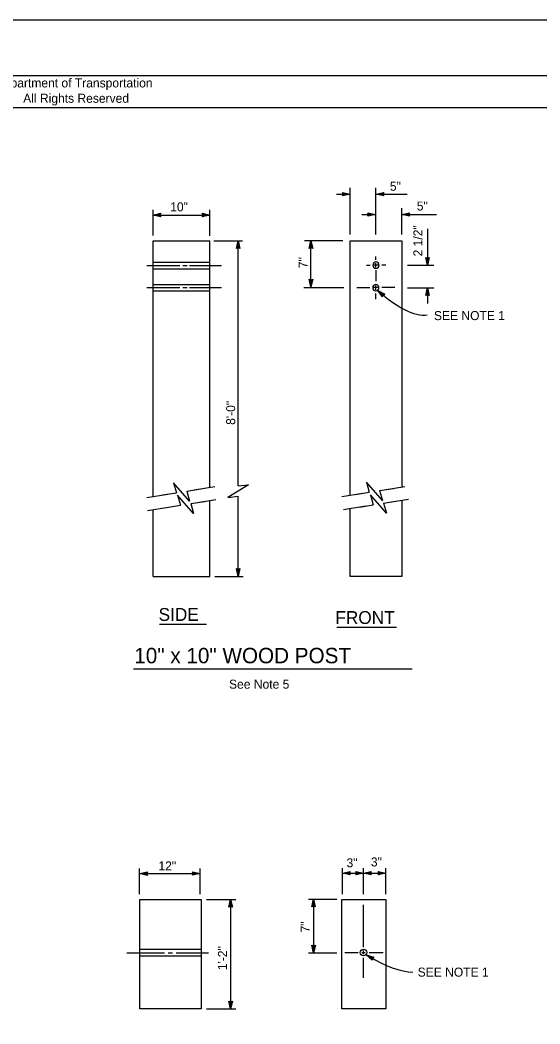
# Model space of a CAD drawing. Extents: x -893 to 867, y -474 to 712.
# Drawn here: x -77 to 326, y -67 to 712 of the extents above; entities that cross this region are included whole.
import ezdxf

# ---------------------------------------------------------------- set-up
doc = ezdxf.new("R2010")
doc.units = 0
for name, color, linetype in [('10 Sheet Format', 7, 'Continuous'), ('56 Stage 3 Anno', 7, 'Continuous'), ('57 Undefined', 7, 'Continuous'), ('60 Nongeo Data', 7, 'Continuous')]:
    doc.layers.add(name, color=color, linetype=linetype)

msp = doc.modelspace()

# ---------------------------------------------------------------- linework, layer by layer
at = {"layer": '10 Sheet Format'}
msp.add_line((-813.45, 643.96), (811.55, 643.96), dxfattribs=at)
for points in [[(-893.45, -474.04), (866.55, -474.04), (866.55, 711.96), (-893.45, 711.96)], [(-863.43, 668.96), (836.57, 668.96), (836.57, -431.04), (-863.43, -431.04)], [(-863.43, 668.96), (836.57, 668.96), (836.57, -431.04), (-863.43, -431.04)]]:
    msp.add_lwpolyline(points, close=True, dxfattribs=at)
at = {"layer": '56 Stage 3 Anno'}
for p, q in [((173.75, 576.73), (172.95, 578.07)), ((172.95, 578.07), (172.95, 578.07)), ((172.95, 578.07), (178.95, 576.73)), ((173.17, 577.71), (177.57, 576.73)), ((173.4, 577.35), (176.19, 576.73)), ((173.58, 577.01), (174.81, 576.73)), ((178.95, 545.48), (178.95, 581.73)), ((198.97, 545.48), (198.97, 581.73)), ((198.97, 576.73), (204.97, 578.06)), ((200.36, 576.73), (204.74, 577.7)), ((201.73, 576.73), (204.56, 577.35)), ((203.12, 576.73), (204.32, 576.99)), ((204.97, 578.06), (204.17, 576.73)), ((204.97, 578.06), (204.97, 578.06)), ((168.18, 576.73), (178.95, 576.73)), ((178.95, 576.73), (172.95, 575.4)), ((172.95, 575.4), (173.75, 576.73)), ((172.95, 575.4), (172.95, 575.4)), ((177.56, 576.73), (173.19, 575.76)), ((176.19, 576.73), (173.36, 576.1)), ((174.81, 576.73), (173.6, 576.46)), ((178.95, 576.73), (178.95, 576.73)), ((204.97, 575.39), (198.97, 576.73)), ((198.97, 576.73), (198.97, 576.73)), ((198.97, 576.73), (223.07, 576.73)), ((204.76, 575.74), (200.35, 576.73)), ((204.52, 576.1), (201.73, 576.73)), ((204.35, 576.45), (203.12, 576.73)), ((204.17, 576.73), (204.97, 575.39)), ((204.97, 575.39), (204.97, 575.39)), ((25.97, 544.63), (25.97, 564.6)), ((25.97, 560.6), (31.97, 561.93)), ((27.36, 560.61), (31.74, 561.57)), ((28.73, 560.6), (31.56, 561.23)), ((31.97, 561.93), (31.17, 560.6)), ((31.97, 561.93), (31.97, 561.93)), ((64.81, 560.6), (64.01, 561.94)), ((64.01, 561.94), (64.01, 561.94)), ((64.01, 561.94), (70.01, 560.6)), ((64.23, 561.59), (68.63, 560.6)), ((64.46, 561.23), (67.25, 560.6)), ((70.01, 544.54), (70.01, 564.6)), ((193.43, 560.98), (192.63, 562.32)), ((192.63, 562.32), (192.63, 562.32)), ((192.63, 562.32), (198.63, 560.98)), ((192.85, 561.97), (197.25, 560.98)), ((193.08, 561.61), (195.87, 560.98)), ((193.26, 561.26), (194.49, 560.98)), ((219.05, 545.48), (219.05, 565.98)), ((219.05, 560.98), (225.05, 562.31)), ((220.44, 560.98), (224.81, 561.95)), ((221.81, 560.98), (224.64, 561.61)), ((223.19, 560.98), (224.4, 561.25)), ((225.05, 562.31), (224.25, 560.98)), ((225.05, 562.31), (225.05, 562.31)), ((25.97, 560.6), (70.01, 560.6)), ((31.97, 559.26), (25.97, 560.6)), ((25.97, 560.6), (25.97, 560.6)), ((31.75, 559.62), (27.35, 560.6)), ((31.52, 559.98), (28.73, 560.6)), ((30.11, 560.6), (31.32, 560.87)), ((31.34, 560.32), (30.11, 560.6)), ((31.17, 560.6), (31.97, 559.26)), ((31.97, 559.26), (31.97, 559.26)), ((70.01, 560.6), (64.01, 559.27)), ((64.01, 559.27), (64.81, 560.6)), ((64.01, 559.27), (64.01, 559.27)), ((68.62, 560.6), (64.24, 559.63)), ((67.25, 560.6), (64.42, 559.98)), ((64.64, 560.88), (65.87, 560.61)), ((65.87, 560.61), (64.66, 560.34)), ((70.01, 560.6), (70.01, 560.6)), ((187.95, 560.98), (198.97, 560.98)), ((198.63, 560.98), (192.63, 559.65)), ((192.63, 559.65), (193.43, 560.98)), ((192.63, 559.65), (192.63, 559.65)), ((197.24, 560.98), (192.87, 560.01)), ((195.87, 560.98), (193.05, 560.36)), ((194.49, 560.98), (193.28, 560.72)), ((196.31, 560.98), (196.34, 560.98)), ((198.63, 560.98), (198.63, 560.98)), ((225.05, 559.64), (219.05, 560.98)), ((219.05, 560.98), (219.05, 560.98)), ((219.05, 560.98), (246.03, 560.98)), ((224.83, 560), (220.43, 560.98)), ((224.6, 560.36), (221.81, 560.98)), ((224.42, 560.7), (223.19, 560.98)), ((224.25, 560.98), (225.05, 559.64)), ((225.05, 559.64), (225.05, 559.64)), ((239, 550), (239, 521.66)), ((73.13, 540.64), (95.17, 540.64)), ((90.55, 534.64), (91.89, 540.64)), ((90.91, 534.85), (91.89, 539.26)), ((91.27, 535.09), (91.89, 537.87)), ((91.89, 351.53), (91.89, 540.64)), ((91.89, 540.64), (91.89, 540.64)), ((91.89, 540.64), (93.22, 534.64)), ((91.89, 539.24), (92.86, 534.87)), ((91.89, 537.87), (92.52, 535.05)), ((143.52, 540.7), (173.17, 540.7)), ((147.13, 534.64), (148.47, 540.64)), ((147.49, 534.85), (148.47, 539.26)), ((147.85, 535.09), (148.47, 537.87)), ((148.47, 540.64), (148.47, 540.64)), ((148.47, 540.64), (149.8, 534.64)), ((148.47, 504.23), (148.47, 540.64)), ((148.47, 539.24), (149.44, 534.87)), ((148.47, 537.87), (149.1, 535.05)), ((91.89, 535.44), (90.55, 534.64)), ((90.55, 534.64), (90.55, 534.64)), ((91.61, 535.26), (91.89, 536.49)), ((91.89, 536.49), (92.16, 535.28)), ((93.22, 534.64), (91.89, 535.44)), ((93.22, 534.64), (93.22, 534.64)), ((148.47, 535.44), (147.13, 534.64)), ((147.13, 534.64), (147.13, 534.64)), ((148.19, 535.26), (148.47, 536.49)), ((148.47, 536.49), (148.74, 535.28)), ((149.8, 534.64), (148.47, 535.44)), ((149.8, 534.64), (149.8, 534.64)), ((198.95, 525.9), (198.95, 528.36)), ((198.96, 519.89), (198.96, 523.29)), ((239, 521.66), (237.67, 527.66)), ((237.67, 527.66), (237.67, 527.66)), ((237.67, 527.66), (239, 526.86)), ((238.99, 523.05), (238.02, 527.42)), ((239, 524.42), (238.37, 527.25)), ((239, 525.8), (238.73, 527.01)), ((239, 526.86), (240.34, 527.66)), ((240.34, 527.66), (239, 521.66)), ((239.98, 527.44), (239, 523.04)), ((239.62, 527.21), (239, 524.42)), ((239.27, 527.03), (239, 525.8)), ((240.34, 527.66), (240.34, 527.66)), ((20.9, 521.47), (46.72, 521.47)), ((48.95, 521.47), (52.29, 521.47)), ((54.2, 521.47), (78.92, 521.47)), ((191.52, 521.64), (194.38, 521.64)), ((200.68, 521.64), (197.23, 521.64)), ((198.84, 517.9), (198.84, 509.21)), ((206.53, 521.64), (203.53, 521.64)), ((223.49, 521.66), (244, 521.66)), ((237.71, 521.78), (237.71, 521.75)), ((239, 521.78), (239, 521.75)), ((239, 521.66), (239, 521.66)), ((148.47, 504.72), (147.14, 510.72)), ((147.14, 510.72), (147.14, 510.72)), ((147.14, 510.72), (148.47, 509.92)), ((148.47, 506.11), (147.5, 510.48)), ((148.47, 507.48), (147.85, 510.3)), ((148.47, 508.86), (148.21, 510.07)), ((148.47, 509.92), (149.81, 510.72)), ((149.81, 510.72), (148.47, 504.72)), ((149.46, 510.5), (148.47, 506.1)), ((149.1, 510.27), (148.47, 507.48)), ((148.75, 510.09), (148.47, 508.86)), ((149.81, 510.72), (149.81, 510.72)), ((20.9, 504.21), (46.72, 504.21)), ((48.95, 504.21), (52.29, 504.21)), ((54.2, 504.21), (78.92, 504.21)), ((142.96, 504.21), (173.89, 504.21)), ((148.47, 504.72), (148.47, 504.72)), ((184.2, 504.21), (194.26, 504.21)), ((200.56, 504.21), (197.11, 504.21)), ((198.84, 502.46), (198.84, 505.86)), ((198.84, 495.3), (198.84, 499.55)), ((204.11, 497.05), (200.48, 502.01)), ((200.48, 502.01), (200.48, 502.01)), ((200.48, 502.01), (205.87, 499.06)), ((204.18, 497.46), (201.52, 501.1)), ((201.53, 501.1), (205.46, 498.94)), ((204.24, 497.88), (202.56, 500.19)), ((202.56, 500.19), (205.1, 498.8)), ((213.7, 504.21), (203.41, 504.21)), ((204.34, 498.26), (203.6, 499.28)), ((203.6, 499.28), (204.68, 498.68)), ((205.87, 499.06), (204.39, 498.58)), ((205.87, 499.06), (205.87, 499.06)), ((223.49, 504.16), (244, 504.16)), ((237.66, 498.16), (239, 504.16)), ((239, 498.96), (237.66, 498.16)), ((238.01, 498.38), (239, 502.78)), ((238.37, 498.61), (238.99, 501.4)), ((238.72, 498.79), (238.99, 500.02)), ((238.99, 501.4), (239.62, 498.57)), ((238.99, 500.02), (239.26, 498.81)), ((239, 504.16), (239, 504.16)), ((239, 504.16), (240.33, 498.16)), ((239, 504.16), (239, 491.84)), ((239, 502.77), (239.97, 498.39)), ((240.33, 498.16), (239, 498.96)), ((204.39, 498.58), (204.11, 497.05)), ((204.11, 497.05), (204.11, 497.05)), ((237.66, 498.16), (237.66, 498.16)), ((240.33, 498.16), (240.33, 498.16)), ((91.89, 350.21), (91.89, 361.21)), ((91.89, 331.21), (91.89, 342.21)), ((91.89, 280.06), (91.89, 340.74)), ((91.89, 280.06), (90.56, 286.06)), ((90.56, 286.06), (90.56, 286.06)), ((90.56, 286.06), (91.89, 285.26)), ((91.89, 281.45), (90.92, 285.83)), ((91.89, 282.82), (91.27, 285.65)), ((91.89, 284.21), (91.63, 285.42)), ((91.89, 285.26), (93.23, 286.06)), ((93.23, 286.06), (91.89, 280.06)), ((92.87, 285.85), (91.89, 281.44)), ((92.52, 285.61), (91.89, 282.82)), ((92.17, 285.44), (91.89, 284.21)), ((93.23, 286.06), (93.23, 286.06)), ((73.85, 280.06), (95.89, 280.06)), ((91.89, 280.06), (91.89, 280.06)), ((15.43, 33.28), (15.43, 53.25)), ((15.43, 49.25), (62.35, 49.25)), ((15.45, 49.25), (21.45, 50.58)), ((15.45, 49.25), (21.45, 50.58)), ((21.45, 47.91), (15.45, 49.25)), ((15.45, 49.25), (15.45, 49.25)), ((21.45, 47.91), (15.45, 49.25)), ((15.45, 49.25), (15.45, 49.25)), ((21.23, 48.26), (16.83, 49.25)), ((21.23, 48.26), (16.83, 49.25)), ((16.84, 49.25), (21.21, 50.22)), ((16.84, 49.25), (21.21, 50.22)), ((18.21, 49.25), (21.04, 49.87)), ((18.21, 49.25), (21.04, 49.87)), ((21, 48.62), (18.21, 49.25)), ((21, 48.62), (18.21, 49.25)), ((19.59, 49.24), (20.8, 49.51)), ((19.59, 49.24), (20.8, 49.51)), ((20.82, 48.97), (19.59, 49.24)), ((20.82, 48.97), (19.59, 49.24)), ((21.45, 50.58), (20.65, 49.25)), ((21.45, 50.58), (20.65, 49.25)), ((20.65, 49.25), (21.45, 47.91)), ((20.65, 49.25), (21.45, 47.91)), ((21.45, 50.58), (21.45, 50.58)), ((21.45, 50.58), (21.45, 50.58)), ((21.45, 47.91), (21.45, 47.91)), ((21.45, 47.91), (21.45, 47.91)), ((57.15, 49.25), (56.35, 50.59)), ((56.35, 50.59), (56.35, 50.59)), ((56.35, 50.59), (62.35, 49.25)), ((62.35, 49.25), (56.35, 47.92)), ((56.35, 47.92), (57.15, 49.25)), ((56.35, 47.92), (56.35, 47.92)), ((56.57, 50.23), (60.97, 49.25)), ((60.96, 49.24), (56.59, 48.28)), ((59.59, 49.25), (56.77, 48.62)), ((56.8, 49.87), (59.59, 49.25)), ((56.98, 49.53), (58.21, 49.25)), ((58.21, 49.25), (57, 48.98)), ((62.35, 33.19), (62.35, 53.25)), ((62.35, 49.25), (62.35, 49.25)), ((172.87, 33.25), (172.87, 53.6)), ((172.87, 49.6), (178.87, 50.93)), ((172.87, 49.6), (189.32, 49.6)), ((178.87, 48.26), (172.87, 49.6)), ((172.87, 49.6), (172.87, 49.6)), ((178.66, 48.61), (174.25, 49.6)), ((174.26, 49.6), (178.64, 50.57)), ((175.64, 49.6), (178.46, 50.22)), ((178.42, 48.97), (175.64, 49.6)), ((177.02, 49.6), (178.23, 49.86)), ((178.25, 49.32), (177.02, 49.6)), ((178.87, 50.93), (178.07, 49.6)), ((178.07, 49.6), (178.87, 48.26)), ((178.87, 50.93), (178.87, 50.93)), ((178.87, 48.26), (178.87, 48.26)), ((189.32, 49.6), (183.31, 48.27)), ((184.12, 49.6), (183.32, 50.94)), ((183.32, 50.94), (183.32, 50.94)), ((183.32, 50.94), (189.32, 49.6)), ((183.32, 48.27), (184.12, 49.6)), ((183.32, 48.27), (183.32, 48.27)), ((183.53, 50.58), (187.94, 49.6)), ((187.92, 49.6), (183.55, 48.63)), ((186.55, 49.6), (183.73, 48.97)), ((183.77, 50.22), (186.55, 49.6)), ((183.94, 49.88), (185.17, 49.6)), ((185.17, 49.6), (183.96, 49.33)), ((189.32, 33.25), (189.32, 53.6)), ((189.32, 49.6), (195.32, 50.93)), ((189.32, 49.6), (206.6, 49.6)), ((195.32, 48.26), (189.32, 49.6)), ((189.32, 49.6), (189.32, 49.6)), ((189.32, 49.6), (189.32, 49.6)), ((195.11, 48.61), (190.7, 49.6)), ((190.72, 49.6), (195.09, 50.57)), ((192.09, 49.6), (194.91, 50.22)), ((194.87, 48.97), (192.09, 49.6)), ((193.47, 49.6), (194.68, 49.86)), ((194.7, 49.32), (193.47, 49.6)), ((195.32, 50.93), (194.52, 49.6)), ((194.52, 49.6), (195.32, 48.26)), ((195.32, 50.93), (195.32, 50.93)), ((195.32, 48.26), (195.32, 48.26)), ((201.4, 49.6), (200.6, 50.94)), ((200.6, 50.94), (200.6, 50.94)), ((200.6, 50.94), (206.6, 49.6)), ((206.6, 49.6), (200.6, 48.27)), ((200.6, 48.27), (201.4, 49.6)), ((200.6, 48.27), (200.6, 48.27)), ((200.82, 50.58), (205.22, 49.6)), ((205.21, 49.6), (200.84, 48.63)), ((203.84, 49.6), (201.02, 48.97)), ((201.05, 50.22), (203.84, 49.6)), ((201.23, 49.88), (202.46, 49.6)), ((202.46, 49.6), (201.25, 49.33)), ((206.6, 33.25), (206.6, 53.6)), ((206.6, 49.6), (206.6, 49.6)), ((67.25, 29.15), (90.08, 29.15)), ((84.74, 23.28), (86.08, 29.28)), ((84.74, 23.28), (86.08, 29.28)), ((86.08, 24.08), (84.74, 23.28)), ((86.08, 24.08), (84.74, 23.28)), ((85.1, 23.49), (86.08, 27.9)), ((85.1, 23.49), (86.08, 27.9)), ((85.46, 23.73), (86.08, 26.51)), ((85.46, 23.73), (86.08, 26.51)), ((85.8, 23.9), (86.08, 25.13)), ((85.8, 23.9), (86.08, 25.13)), ((86.08, 29.28), (86.08, 29.28)), ((86.08, 29.28), (87.41, 23.28)), ((86.08, 29.28), (86.08, 29.28)), ((86.08, 29.28), (87.41, 23.28)), ((86.08, 29.15), (86.08, -55.67)), ((86.08, 26.51), (86.71, 23.69)), ((86.08, 26.51), (86.71, 23.69)), ((86.08, 25.13), (86.35, 23.92)), ((86.08, 25.13), (86.35, 23.92)), ((87.41, 23.28), (86.08, 24.08)), ((87.41, 23.28), (86.08, 24.08)), ((86.09, 27.89), (87.05, 23.51)), ((86.09, 27.89), (87.05, 23.51)), ((146.53, 29.49), (168.52, 29.49)), ((149.19, 23.49), (150.53, 29.49)), ((149.19, 23.49), (150.53, 29.49)), ((150.53, 24.29), (149.19, 23.49)), ((150.53, 24.29), (149.19, 23.49)), ((149.19, 23.49), (149.19, 23.49)), ((149.19, 23.49), (149.19, 23.49)), ((149.55, 23.71), (150.53, 28.11)), ((149.55, 23.71), (150.53, 28.11)), ((149.91, 23.94), (150.53, 26.73)), ((149.91, 23.94), (150.53, 26.73)), ((150.26, 24.12), (150.53, 25.35)), ((150.26, 24.12), (150.53, 25.35)), ((150.53, 29.49), (150.53, -12.18)), ((150.53, 29.49), (150.53, 29.49)), ((150.53, 29.49), (151.86, 23.49)), ((150.53, 29.49), (150.53, 29.49)), ((150.53, 29.49), (151.86, 23.49)), ((150.53, 26.73), (151.16, 23.9)), ((150.53, 26.73), (151.16, 23.9)), ((150.53, 25.35), (150.8, 24.14)), ((150.53, 25.35), (150.8, 24.14)), ((151.86, 23.49), (150.53, 24.29)), ((151.86, 23.49), (150.53, 24.29)), ((150.54, 28.1), (151.5, 23.72)), ((150.54, 28.1), (151.5, 23.72)), ((151.86, 23.49), (151.86, 23.49)), ((151.86, 23.49), (151.86, 23.49)), ((189.32, -7.75), (189.32, 25.03)), ((84.74, 23.28), (84.74, 23.28)), ((84.74, 23.28), (84.74, 23.28)), ((87.41, 23.28), (87.41, 23.28)), ((87.41, 23.28), (87.41, 23.28)), ((150.53, -12.18), (149.2, -6.18)), ((149.2, -6.18), (149.2, -6.18)), ((149.2, -6.18), (150.53, -6.98)), ((150.53, -12.18), (149.2, -6.18)), ((149.2, -6.18), (149.2, -6.18)), ((149.2, -6.18), (150.53, -6.98)), ((150.53, -10.79), (149.56, -6.41)), ((150.53, -10.79), (149.56, -6.41)), ((150.54, -9.42), (149.91, -6.59)), ((150.54, -9.42), (149.91, -6.59)), ((150.54, -8.04), (150.27, -6.83)), ((150.54, -8.04), (150.27, -6.83)), ((150.53, -6.98), (151.87, -6.18)), ((151.87, -6.18), (150.53, -12.18)), ((150.53, -6.98), (151.87, -6.18)), ((151.87, -6.18), (150.53, -12.18)), ((151.52, -6.4), (150.53, -10.8)), ((151.52, -6.4), (150.53, -10.8)), ((151.16, -6.63), (150.54, -9.42)), ((151.16, -6.63), (150.54, -9.42)), ((150.81, -6.81), (150.54, -8.04)), ((150.81, -6.81), (150.54, -8.04)), ((151.87, -6.18), (151.87, -6.18)), ((151.87, -6.18), (151.87, -6.18)), ((5.43, -12.13), (34.84, -12.13)), ((37.48, -12.13), (41, -12.13)), ((43.81, -12.13), (68.78, -12.13)), ((146.53, -12.18), (168.52, -12.18)), ((150.53, -12.18), (150.53, -12.18)), ((150.53, -12.18), (150.53, -12.18)), ((174.74, -12.12), (185.2, -12.12)), ((187.91, -12.02), (190.58, -12.02)), ((189.32, -13.21), (189.32, -10.46)), ((195.99, -17.91), (191.46, -13.75)), ((191.46, -13.75), (191.46, -13.75)), ((191.46, -13.75), (197.33, -15.6)), ((195.98, -17.49), (192.66, -14.44)), ((192.67, -14.44), (196.94, -15.79)), ((193.55, -12.02), (204.64, -12.02)), ((195.96, -17.07), (193.86, -15.13)), ((193.86, -15.13), (196.62, -16)), ((189.3, -31.63), (189.3, -16.09)), ((195.98, -16.68), (195.05, -15.82)), ((195.05, -15.82), (196.23, -16.2)), ((197.33, -15.6), (195.97, -16.35)), ((195.97, -16.35), (195.99, -17.91)), ((195.99, -17.91), (195.99, -17.91)), ((197.33, -15.6), (197.33, -15.6)), ((86.08, -55.72), (84.75, -49.72)), ((84.75, -49.72), (84.75, -49.72)), ((84.75, -49.72), (86.08, -50.52)), ((86.08, -54.33), (85.11, -49.96)), ((86.08, -52.96), (85.46, -50.13)), ((86.09, -51.58), (85.82, -50.37)), ((86.08, -50.52), (87.42, -49.72)), ((87.42, -49.72), (86.08, -55.72)), ((87.07, -49.94), (86.08, -54.34)), ((86.71, -50.17), (86.08, -52.96)), ((86.36, -50.35), (86.09, -51.58)), ((87.42, -49.72), (87.42, -49.72)), ((67.25, -55.67), (90.08, -55.67)), ((86.08, -55.72), (86.08, -55.72))]:
    msp.add_line(p, q, dxfattribs=at)
msp.add_lwpolyline([(91.89, 350.21), (99.89, 351.21), (83.89, 341.21), (91.89, 342.21)], dxfattribs=at)
msp.add_circle((189.25, -12.02), 2.5, dxfattribs=at)
for centre in [(198.88, 521.64), (198.76, 504.2)]:
    msp.add_arc(centre, 2.5, 268.66501, 269.39196, dxfattribs=at)
for centre, major_axis, end_param in [((214.04, 513.24), (29.83, -27.56), 5.964818), ((204.77, -1.38), (34.63, -21.21), 5.663717)]:
    msp.add_ellipse(centre, major_axis=major_axis, ratio=0.427061, start_param=4.659866, end_param=end_param, dxfattribs=at)
at = {"layer": '57 Undefined'}
for p, q in [((30.78, 242.85), (67.46, 242.85)), ((168.65, 240.6), (215.01, 240.6)), ((10.71, 208.24), (226.99, 208.24))]:
    msp.add_line(p, q, dxfattribs=at)
at = {"layer": '60 Nongeo Data'}
for p, q in [((25.97, 341.96), (25.97, 540.48)), ((25.97, 540.48), (69.85, 540.48)), ((69.85, 348.97), (69.85, 540.48)), ((178.89, 342.93), (178.89, 540.48)), ((178.89, 540.48), (219.05, 540.48)), ((219.05, 540.48), (219.05, 349.47)), ((25.97, 523.94), (69.85, 523.94)), ((25.97, 518.94), (69.85, 518.94)), ((25.97, 506.68), (69.85, 506.68)), ((25.97, 501.68), (69.85, 501.68)), ((21.06, 341.34), (37.31, 343.91)), ((33.2, 343.22), (44.06, 344.94)), ((51.96, 346.19), (62.83, 347.91)), ((57.63, 347.17), (73.87, 349.74)), ((172.46, 342.08), (188.7, 344.65)), ((182.93, 343.69), (193.79, 345.41)), ((201.69, 346.66), (212.56, 348.38)), ((205.2, 347.24), (221.44, 349.81)), ((36.31, 333.57), (47.17, 335.29)), ((55.07, 336.55), (65.94, 338.27)), ((60.47, 337.42), (74.51, 339.64)), ((69.85, 280.06), (69.85, 338.62)), ((186.04, 333.89), (196.9, 335.61)), ((204.81, 336.86), (215.67, 338.58)), ((208.01, 337.34), (224.25, 339.91)), ((219.05, 339.04), (219.05, 280.06)), ((21.52, 331.3), (37.76, 333.87)), ((25.97, 280.06), (25.97, 331.9)), ((173.74, 331.99), (190.99, 334.72)), ((178.89, 280.06), (178.89, 332.76)), ((25.97, 280.06), (69.81, 280.06)), ((219.05, 280.06), (178.89, 280.06)), ((15.56, 29.28), (63.15, 29.28)), ((15.56, -55.72), (15.56, 29.28)), ((63.25, 29.28), (63.25, -55.72)), ((172.52, -55.75), (172.52, 29.23)), ((172.54, 29.25), (206.73, 29.25)), ((206.73, 29.25), (206.73, -55.75)), ((15.56, -9.52), (63.2, -9.52)), ((15.56, -14.52), (63.42, -14.52)), ((63.25, -55.72), (15.56, -55.72)), ((206.73, -55.75), (172.52, -55.75))]:
    msp.add_line(p, q, dxfattribs=at)
for points in [[(51.96, 346.19), (54.2, 338.45), (41.82, 352.69), (44.06, 344.94)], [(201.69, 346.66), (203.93, 338.91), (191.55, 353.15), (193.79, 345.41)], [(55.07, 336.55), (57.31, 328.8), (44.93, 343.04), (47.17, 335.29)], [(204.81, 336.86), (207.04, 329.11), (194.66, 343.35), (196.9, 335.61)]]:
    msp.add_lwpolyline(points, dxfattribs=at)
for centre, start, end in [((199.02, 521.64), 89.80821, 179.88642), ((198.88, 521.64), 270.18972, 89.80821), ((199.02, 521.64), 179.91294, 267.84712), ((198.9, 504.2), 89.80821, 179.88642), ((198.76, 504.2), 270.18972, 89.80821), ((198.9, 504.2), 179.91294, 267.84712)]:
    msp.add_arc(centre, 2.5, start, end, dxfattribs=at)

# ---------------------------------------------------------------- texts
at = {"layer": '10 Sheet Format'}
for s, p in [('c 2019 California Department of Transportation', (-169.67, 659.66)), ('All Rights Reserved', (-75.03, 647.76))]:
    msp.add_text(s, height=7, dxfattribs=at).set_placement(p)
at = {"layer": '57 Undefined'}
for s, height, p in [('5"', 7, (209.78, 579.44)), ('10"', 7, (39.16, 563.45)), ('5"', 7, (230.66, 564.09)), ('SEE NOTE 1', 7, (243.98, 479.01)), ('SIDE', 10, (30.13, 245.47)), ('FRONT', 10, (167.41, 243.07)), ('10" x 10" WOOD POST', 12, (11.25, 212.55)), ('See Note 5', 7, (84.84, 192.83)), ('12"', 7, (30.02, 51.74)), ('3"', 7, (176.1, 54.12)), ('3"', 7, (195.02, 54.81)), ('SEE NOTE 1', 7, (231.35, -30.74))]:
    msp.add_text(s, height=height, dxfattribs=at).set_placement(p)
for s, p in [('2 1/2"', (235, 528.48)), ('7"', (145.85, 519.33)), ('8\'-0"', (89.62, 397.66)), ('7"', (147.5, 3.55)), ('1\'-2"', (83.26, -25.74))]:
    msp.add_text(s, height=7, rotation=90, dxfattribs=at).set_placement(p)

doc.saveas('drawing.dxf')
